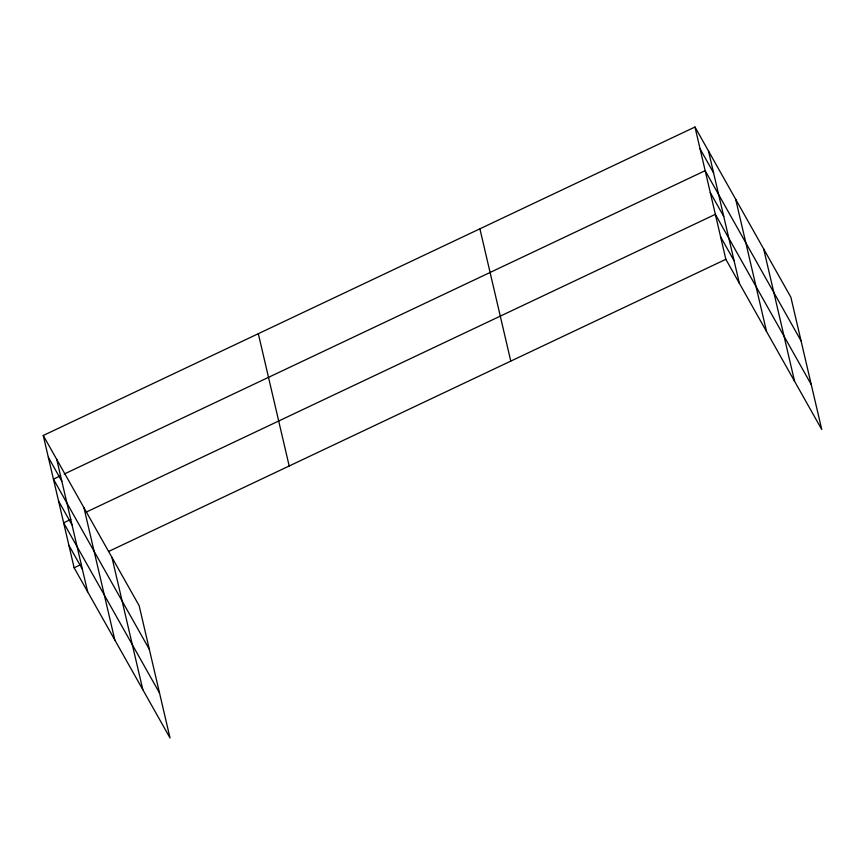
<?xml version="1.0" encoding="UTF-8"?>
<svg xmlns="http://www.w3.org/2000/svg" width="865" height="865" viewBox="0 0 865 865"><rect width="100%" height="100%" fill="white"/><g stroke="black" fill="none" stroke-linecap="round" stroke-linejoin="round"><path stroke-width="1.3" d="M43.25 435.484L139.146 605.684L170.027 737.986L74.131 567.786L43.25 435.484L694.973 127.014L790.87 297.214L821.75 429.516L725.854 259.316L694.973 127.014M60.604 475.75L53.435 479.145L149.342 649.345M64.194 474.052L705.159 170.675L801.066 340.875M70.8 519.411L63.632 522.806L159.528 693.006M86.327 512.058L715.355 214.336L811.251 384.536M74.131 567.786L81.299 564.391M108.774 551.383L725.854 259.316M700.066 148.845L713.56 172.795M710.262 192.506L723.745 216.455M720.599 236.826L734.093 260.776M48.343 457.315L61.837 481.264M58.539 500.976L72.022 524.925M68.876 545.296L82.37 569.246M763.676 248.947L794.557 381.26M735.661 199.22L766.541 331.533M708.467 150.964L739.348 283.266M479.902 228.814L510.782 361.116M258.321 333.685L289.191 465.997M111.953 557.417L142.833 689.719M83.937 507.69L114.818 640.003M56.744 459.434L87.625 591.736"/></g></svg>
